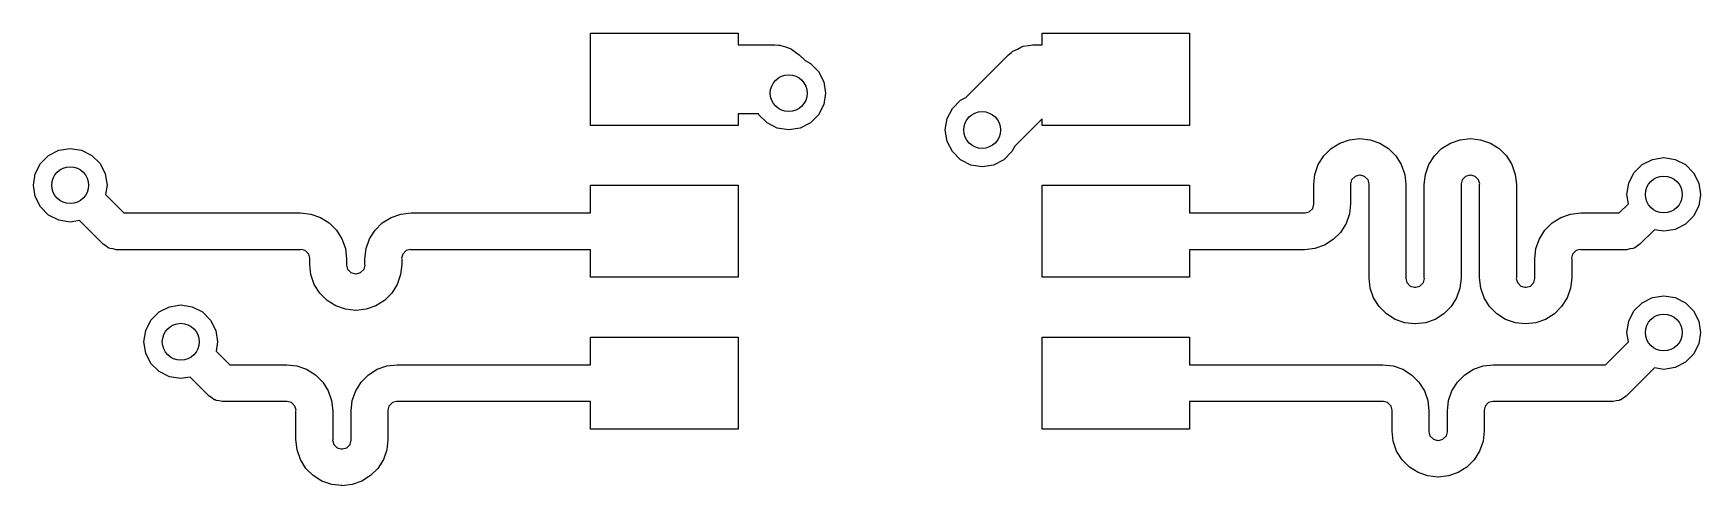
# Model space of a CAD drawing. Extents: x -9.3 to 8.8, y -2.8 to 2.1.
import ezdxf

# ---------------------------------------------------------------- set-up
doc = ezdxf.new("R2010")
doc.units = 0
doc.layers.add('BLACK', color=7, linetype='CONTINUOUS')

msp = doc.modelspace()

# ---------------------------------------------------------------- linework, layer by layer
at = {"layer": 'BLACK', "linetype": 'CONTINUOUS'}
for p, q in [((-3.25, 1.15), (-3.25, 2.15)), ((-3.25, 2.15), (-1.65, 2.15)), ((-1.65, 2.15), (-1.65, 2.025)), ((-1.65, 2.025), (-1.25, 2.025)), ((-1.25, 2.025), (-1.21185, 2.02169)), ((-1.21185, 2.02169), (-1.203, 2.02204)), ((-1.203, 2.02204), (-1.19776, 2.02047)), ((-1.19776, 2.02047), (-1.18553, 2.01942)), ((-1.18553, 2.01942), (-1.13566, 2.0019)), ((-1.13566, 2.0019), (-1.08502, 1.98676)), ((1.38202, 1.97969), (1.42853, 2.00478)), ((1.42853, 2.00478), (1.43733, 2.00625)), ((1.43733, 2.00625), (1.44538, 2.01011)), ((1.44538, 2.01011), (1.49787, 2.01632)), ((1.49787, 2.01632), (1.55, 2.025)), ((1.55, 2.025), (1.65, 2.025)), ((1.65, 2.025), (1.65, 2.15)), ((1.65, 2.15), (3.25, 2.15)), ((3.25, 2.15), (3.25, 1.15)), ((-1.08502, 1.98676), (-1.07776, 1.98157)), ((-1.07776, 1.98157), (-1.06934, 1.97862)), ((-1.06934, 1.97862), (-1.02783, 1.94589)), ((-1.02783, 1.94589), (-0.984835, 1.91517)), ((-0.984835, 1.91517), (-0.922771, 1.8531)), ((-0.922771, 1.8531), (-0.864886, 1.82361)), ((-0.864886, 1.82361), (-0.776393, 1.73511)), ((0.822771, 1.4531), (1.28483, 1.91517)), ((1.28483, 1.91517), (1.31415, 1.93981)), ((1.31415, 1.93981), (1.32016, 1.94631)), ((1.32016, 1.94631), (1.32497, 1.9489)), ((1.32497, 1.9489), (1.33437, 1.95681)), ((1.33437, 1.95681), (1.38202, 1.97969)), ((-0.776393, 1.73511), (-0.719577, 1.62361)), ((-0.719577, 1.62361), (-0.7, 1.5)), ((-0.7, 1.5), (-0.719577, 1.37639)), ((0.764886, 1.42361), (0.822771, 1.4531)), ((-1.42876, 1.275), (-1.65, 1.275)), ((-1.65, 1.275), (-1.65, 1.15)), ((-1.42361, 1.26489), (-1.42876, 1.275)), ((-0.719577, 1.37639), (-0.776393, 1.26489)), ((0.619577, 1.22361), (0.676393, 1.33511)), ((0.676393, 1.33511), (0.764886, 1.42361)), ((-1.65, 1.15), (-3.25, 1.15)), ((-1.33511, 1.17639), (-1.42361, 1.26489)), ((-1.22361, 1.11958), (-1.33511, 1.17639)), ((-1.1, 1.1), (-1.22361, 1.11958)), ((-0.976393, 1.11958), (-1.1, 1.1)), ((-0.864886, 1.17639), (-0.976393, 1.11958)), ((-0.776393, 1.26489), (-0.864886, 1.17639)), ((0.6, 1.1), (0.619577, 1.22361)), ((0.619577, 0.976393), (0.6, 1.1)), ((1.65, 1.21967), (1.3531, 0.922771)), ((1.65, 1.15), (1.65, 1.21967)), ((3.25, 1.15), (1.65, 1.15)), ((0.676393, 0.864886), (0.619577, 0.976393)), ((1.3531, 0.922771), (1.32361, 0.864886)), ((4.78826, 0.897381), (4.88306, 0.956953)), ((4.88306, 0.956953), (4.98874, 0.993935)), ((4.98874, 0.993935), (5.1, 1.00647)), ((5.1, 1.00647), (5.1007, 1.00647)), ((5.1007, 1.00647), (5.10137, 1.00632)), ((5.10137, 1.00632), (5.21126, 0.993934)), ((5.21126, 0.993934), (5.31694, 0.956955)), ((5.31694, 0.956955), (5.41174, 0.897387)), ((5.98826, 0.897381), (6.08306, 0.956953)), ((6.08306, 0.956953), (6.18874, 0.993935)), ((6.18874, 0.993935), (6.3, 1.00647)), ((6.3, 1.00647), (6.3007, 1.00647)), ((6.3007, 1.00647), (6.30137, 1.00632)), ((6.30137, 1.00632), (6.41126, 0.993934)), ((6.41126, 0.993934), (6.51694, 0.956955)), ((6.51694, 0.956955), (6.61174, 0.897387)), ((-9.28042, 0.623607), (-9.22361, 0.735114)), ((-9.22361, 0.735114), (-9.13511, 0.823607)), ((-9.13511, 0.823607), (-9.02361, 0.880423)), ((-9.02361, 0.880423), (-8.9, 0.9)), ((-8.9, 0.9), (-8.77639, 0.880423)), ((-8.77639, 0.880423), (-8.66489, 0.823607)), ((-8.66489, 0.823607), (-8.57639, 0.735114)), ((-8.57639, 0.735114), (-8.51958, 0.623607)), ((0.764886, 0.776393), (0.676393, 0.864886)), ((0.876393, 0.719577), (0.764886, 0.776393)), ((1.23511, 0.776393), (1.12361, 0.719577)), ((1.32361, 0.864886), (1.23511, 0.776393)), ((4.64953, 0.7234), (4.70909, 0.818207)), ((4.70909, 0.818207), (4.78826, 0.897381)), ((5.41174, 0.897387), (5.49091, 0.818216)), ((5.49091, 0.818216), (5.55048, 0.723414)), ((5.84953, 0.7234), (5.90909, 0.818207)), ((5.90909, 0.818207), (5.98826, 0.897381)), ((6.61174, 0.897387), (6.69091, 0.818216)), ((6.69091, 0.818216), (6.75048, 0.723414)), ((8.16489, 0.723607), (8.27639, 0.780423)), ((8.27639, 0.780423), (8.4, 0.8)), ((8.4, 0.8), (8.52361, 0.780423)), ((8.52361, 0.780423), (8.63511, 0.723607)), ((-9.3, 0.5), (-9.28042, 0.623607)), ((-8.51958, 0.623607), (-8.5, 0.5)), ((1, 0.7), (0.876393, 0.719577)), ((1.12361, 0.719577), (1, 0.7)), ((4.60021, 0.508037), (4.61255, 0.617715)), ((4.61255, 0.617715), (4.64953, 0.7234)), ((5.01036, 0.558244), (4.99839, 0.513536)), ((5.04825, 0.596131), (5.01036, 0.558244)), ((5.09275, 0.608058), (5.04825, 0.596131)), ((5.09965, 0.606472), (5.09275, 0.608058)), ((5.10697, 0.608129), (5.09965, 0.606472)), ((5.15176, 0.596128), (5.10697, 0.608129)), ((5.18966, 0.558234), (5.15176, 0.596128)), ((5.20159, 0.513718), (5.18966, 0.558234)), ((5.55048, 0.723414), (5.58746, 0.617733)), ((5.58746, 0.617733), (5.6, 0.506473)), ((5.80021, 0.508037), (5.81255, 0.617715)), ((5.81255, 0.617715), (5.84953, 0.7234)), ((6.21036, 0.558244), (6.19839, 0.513536)), ((6.24825, 0.596131), (6.21036, 0.558244)), ((6.29275, 0.608058), (6.24825, 0.596131)), ((6.29965, 0.606472), (6.29275, 0.608058)), ((6.30697, 0.608129), (6.29965, 0.606472)), ((6.35176, 0.596128), (6.30697, 0.608129)), ((6.38966, 0.558234), (6.35176, 0.596128)), ((6.40159, 0.513718), (6.38966, 0.558234)), ((6.75048, 0.723414), (6.78746, 0.617733)), ((6.78746, 0.617733), (6.8, 0.506473)), ((8.01958, 0.523607), (8.07639, 0.635114)), ((8.07639, 0.635114), (8.16489, 0.723607)), ((8.63511, 0.723607), (8.72361, 0.635114)), ((8.72361, 0.635114), (8.78042, 0.523607)), ((-9.28042, 0.376393), (-9.3, 0.5)), ((-9.22361, 0.264886), (-9.28042, 0.376393)), ((-8.5, 0.5), (-8.51602, 0.398861)), ((-8.51602, 0.398861), (-8.31716, 0.2)), ((-3.25, 0.2), (-3.25, 0.5)), ((-3.25, 0.5), (-1.65, 0.5)), ((-1.65, 0.5), (-1.65, -0.5)), ((1.65, -0.5), (1.65, 0.5)), ((1.65, 0.5), (3.25, 0.5)), ((3.25, 0.5), (3.25, 0.2)), ((4.6, 0.507151), (4.60021, 0.508037)), ((4.6, 0.506823), (4.6, 0.507151)), ((4.6, 0.506821), (4.6, 0.506823)), ((4.6, 0.3), (4.6, 0.506821)), ((4.99839, 0.513536), (5, 0.506472)), ((5, 0.506472), (5, 0.3)), ((5.2, 0.506821), (5.20159, 0.513718)), ((5.2, -0.506472), (5.2, 0.506821)), ((5.6, 0.506473), (5.6, -0.506821)), ((5.8, 0.507151), (5.80021, 0.508037)), ((5.8, 0.506823), (5.8, 0.507151)), ((5.8, 0.506821), (5.8, 0.506823)), ((5.8, -0.506472), (5.8, 0.506821)), ((6.19839, 0.513536), (6.2, 0.506472)), ((6.2, 0.506472), (6.2, -0.506473)), ((6.4, 0.506821), (6.40159, 0.513718)), ((6.4, -0.506472), (6.4, 0.506821)), ((6.8, 0.506473), (6.8, -0.506821)), ((8, 0.4), (8.01958, 0.523607)), ((8.01602, 0.298861), (8, 0.4)), ((8.78042, 0.523607), (8.8, 0.4)), ((8.8, 0.4), (8.78042, 0.276393)), ((-9.13511, 0.176393), (-9.22361, 0.264886)), ((-8.31716, 0.2), (-6.39965, 0.2)), ((-6.39965, 0.2), (-6.39965, 0.199999)), ((-6.39965, 0.199999), (-6.3993, 0.199999)), ((-6.3993, 0.199999), (-6.39865, 0.199848)), ((-6.39865, 0.199848), (-6.28874, 0.187464)), ((-6.28874, 0.187464), (-6.18306, 0.150484)), ((-5.41694, 0.150484), (-5.31126, 0.187464)), ((-5.31126, 0.187464), (-5.2, 0.2)), ((-5.2, 0.2), (-3.25, 0.2)), ((3.25, 0.2), (4.50035, 0.2)), ((4.50035, 0.2), (4.50725, 0.198414)), ((4.50725, 0.198414), (4.55176, 0.210342)), ((4.55176, 0.210342), (4.58966, 0.248236)), ((4.58966, 0.248236), (4.60162, 0.292888)), ((4.60162, 0.292888), (4.6, 0.3)), ((4.98746, 0.18874), (4.95048, 0.083058)), ((4.99985, 0.29865), (4.98746, 0.18874)), ((5, 0.299302), (4.99985, 0.29865)), ((5, 0.3), (5, 0.299302)), ((7.28306, 0.150484), (7.38874, 0.187464)), ((7.38874, 0.187464), (7.5, 0.2)), ((7.5, 0.2), (7.91716, 0.2)), ((7.91716, 0.2), (8.01602, 0.298861)), ((8.78042, 0.276393), (8.72361, 0.164886)), ((-9.02361, 0.119577), (-9.13511, 0.176393)), ((-8.9, 0.1), (-9.02361, 0.119577)), ((-8.79886, 0.116018), (-8.9, 0.1)), ((-8.54142, -0.141422), (-8.79886, 0.116018)), ((-6.18306, 0.150484), (-6.08825, 0.090916)), ((-6.08825, 0.090916), (-6.00908, 0.011745)), ((-6.00908, 0.011745), (-5.94952, -0.083058)), ((-5.65048, -0.083058), (-5.59092, 0.011745)), ((-5.59092, 0.011745), (-5.51174, 0.090916)), ((-5.51174, 0.090916), (-5.41694, 0.150484)), ((4.95048, 0.083058), (4.89092, -0.011745)), ((7.04952, -0.083058), (7.10908, 0.011745)), ((7.10908, 0.011745), (7.18825, 0.090916)), ((7.18825, 0.090916), (7.28306, 0.150484)), ((8.29886, 0.016018), (8.14118, -0.141668)), ((8.4, 0), (8.29886, 0.016018)), ((8.52361, 0.019577), (8.4, 0)), ((8.63511, 0.076393), (8.52361, 0.019577)), ((8.72361, 0.164886), (8.63511, 0.076393)), ((-8.51314, -0.159198), (-8.54142, -0.141422)), ((-8.48705, -0.180064), (-8.51314, -0.159198)), ((-8.47584, -0.182641), (-8.48705, -0.180064)), ((-5.94952, -0.083058), (-5.91254, -0.18874)), ((-5.68746, -0.18874), (-5.65048, -0.083058)), ((4.71694, -0.150484), (4.61126, -0.187464)), ((4.81175, -0.090916), (4.71694, -0.150484)), ((4.89092, -0.011745), (4.81175, -0.090916)), ((7.01254, -0.18874), (7.04952, -0.083058)), ((8.08673, -0.180215), (8.07552, -0.182772)), ((8.11286, -0.159398), (8.08673, -0.180215)), ((8.14118, -0.141668), (8.11286, -0.159398)), ((-8.4661, -0.18876), (-8.47584, -0.182641)), ((-8.43291, -0.192513), (-8.4661, -0.18876)), ((-8.40035, -0.2), (-8.43291, -0.192513)), ((-6.4, -0.2), (-8.40035, -0.2)), ((-6.39289, -0.198378), (-6.4, -0.2)), ((-6.34824, -0.210342), (-6.39289, -0.198378)), ((-6.31034, -0.248236), (-6.34824, -0.210342)), ((-6.29841, -0.292753), (-6.31034, -0.248236)), ((-6.3, -0.299651), (-6.29841, -0.292753)), ((-6.3, -0.359583), (-6.3, -0.299651)), ((-6.28746, -0.470843), (-6.3, -0.359583)), ((-5.91254, -0.18874), (-5.9, -0.3)), ((-5.9, -0.360281), (-5.90155, -0.366965)), ((-5.9, -0.3), (-5.9, -0.359583)), ((-5.9, -0.359583), (-5.9, -0.360281)), ((-5.7, -0.299651), (-5.69992, -0.299316)), ((-5.7, -0.359583), (-5.7, -0.299651)), ((-5.69838, -0.366695), (-5.7, -0.359583)), ((-5.69992, -0.299316), (-5.68746, -0.18874)), ((-5.30015, -0.360933), (-5.31254, -0.470843)), ((-5.28966, -0.248236), (-5.30162, -0.292888)), ((-5.30162, -0.292888), (-5.3, -0.3)), ((-5.3, -0.360281), (-5.30015, -0.360933)), ((-5.3, -0.3), (-5.3, -0.359583)), ((-5.3, -0.359583), (-5.3, -0.360281)), ((-5.25176, -0.210342), (-5.28966, -0.248236)), ((-5.20725, -0.198414), (-5.25176, -0.210342)), ((-5.20035, -0.2), (-5.20725, -0.198414)), ((-3.25, -0.2), (-5.20035, -0.2)), ((-3.25, -0.5), (-3.25, -0.2)), ((4.5, -0.2), (3.25, -0.2)), ((3.25, -0.2), (3.25, -0.5)), ((4.61126, -0.187464), (4.5, -0.2)), ((7, -0.299651), (7.00008, -0.299316)), ((7, -0.506472), (7, -0.299651)), ((7.00008, -0.299316), (7.01254, -0.18874)), ((7.41034, -0.248236), (7.39838, -0.292888)), ((7.39838, -0.292888), (7.4, -0.3)), ((7.4, -0.3), (7.4, -0.506821)), ((7.44824, -0.210342), (7.41034, -0.248236)), ((7.49275, -0.198414), (7.44824, -0.210342)), ((7.49965, -0.2), (7.49275, -0.198414)), ((8, -0.2), (7.49965, -0.2)), ((8.03257, -0.192571), (8, -0.2)), ((8.06577, -0.188875), (8.03257, -0.192571)), ((8.07552, -0.182772), (8.06577, -0.188875)), ((-6.25048, -0.576525), (-6.28746, -0.470843)), ((-5.90155, -0.366965), (-5.88966, -0.411347)), ((-5.88966, -0.411347), (-5.85176, -0.449241)), ((-5.85176, -0.449241), (-5.80698, -0.461241)), ((-5.80698, -0.461241), (-5.79965, -0.459583)), ((-5.79965, -0.459583), (-5.79275, -0.461169)), ((-5.79275, -0.461169), (-5.74824, -0.449241)), ((-5.74824, -0.449241), (-5.71034, -0.411347)), ((-5.71034, -0.411347), (-5.69838, -0.366695)), ((-5.31254, -0.470843), (-5.34952, -0.576525)), ((-1.65, -0.5), (-3.25, -0.5)), ((3.25, -0.5), (1.65, -0.5)), ((5.20006, -0.50673), (5.2, -0.506472)), ((5.21255, -0.617715), (5.20006, -0.50673)), ((5.6, -0.50684), (5.59843, -0.513679)), ((5.59843, -0.513679), (5.61036, -0.558244)), ((5.6, -0.506821), (5.6, -0.50683)), ((5.6, -0.50683), (5.6, -0.50684)), ((5.78966, -0.558234), (5.80162, -0.513583)), ((5.80162, -0.513583), (5.8, -0.506472)), ((6.19985, -0.507823), (6.18746, -0.617733)), ((6.2, -0.507171), (6.19985, -0.507823)), ((6.2, -0.506473), (6.2, -0.507171)), ((6.40006, -0.50673), (6.4, -0.506472)), ((6.41255, -0.617715), (6.40006, -0.50673)), ((6.8, -0.50684), (6.79843, -0.513679)), ((6.79843, -0.513679), (6.81036, -0.558244)), ((6.8, -0.506821), (6.8, -0.50683)), ((6.8, -0.50683), (6.8, -0.50684)), ((6.98966, -0.558258), (7.00162, -0.513596)), ((7.00162, -0.513596), (7, -0.506472)), ((7.39985, -0.507802), (7.38747, -0.617721)), ((7.4, -0.507151), (7.39985, -0.507802)), ((7.4, -0.506821), (7.4, -0.506823)), ((7.4, -0.506823), (7.4, -0.507151)), ((-6.19092, -0.671328), (-6.25048, -0.576525)), ((-6.11174, -0.750499), (-6.19092, -0.671328)), ((-5.40908, -0.671328), (-5.48825, -0.750499)), ((-5.34952, -0.576525), (-5.40908, -0.671328)), ((5.24953, -0.7234), (5.21255, -0.617715)), ((5.30909, -0.818207), (5.24953, -0.7234)), ((5.61036, -0.558244), (5.64825, -0.596131)), ((5.64825, -0.596131), (5.69302, -0.60813)), ((5.69302, -0.60813), (5.70035, -0.606472)), ((5.70035, -0.606472), (5.70724, -0.608057)), ((5.70724, -0.608057), (5.75176, -0.596128)), ((5.75176, -0.596128), (5.78966, -0.558234)), ((6.15048, -0.723414), (6.09091, -0.818216)), ((6.18746, -0.617733), (6.15048, -0.723414)), ((6.44953, -0.7234), (6.41255, -0.617715)), ((6.50909, -0.818207), (6.44953, -0.7234)), ((6.81036, -0.558244), (6.84825, -0.596131)), ((6.84825, -0.596131), (6.89302, -0.60813)), ((6.89302, -0.60813), (6.90035, -0.606472)), ((6.90035, -0.606472), (6.9073, -0.608071)), ((6.9073, -0.608071), (6.95177, -0.596156)), ((6.95177, -0.596156), (6.98966, -0.558258)), ((7.3505, -0.723412), (7.29093, -0.818224)), ((7.38747, -0.617721), (7.3505, -0.723412)), ((8.16489, -0.776393), (8.27639, -0.719577)), ((8.27639, -0.719577), (8.4, -0.7)), ((8.4, -0.7), (8.52361, -0.719577)), ((8.52361, -0.719577), (8.63511, -0.776393)), ((-8.02361, -0.964886), (-7.93511, -0.876393)), ((-7.93511, -0.876393), (-7.82361, -0.819577)), ((-7.82361, -0.819577), (-7.7, -0.8)), ((-7.7, -0.8), (-7.57639, -0.819577)), ((-7.57639, -0.819577), (-7.46489, -0.876393)), ((-7.46489, -0.876393), (-7.37639, -0.964886)), ((-6.01694, -0.810067), (-6.11174, -0.750499)), ((-5.91126, -0.847047), (-6.01694, -0.810067)), ((-5.80135, -0.859431), (-5.91126, -0.847047)), ((-5.8007, -0.859582), (-5.80135, -0.859431)), ((-5.8, -0.859583), (-5.8007, -0.859582)), ((-5.68874, -0.847047), (-5.8, -0.859583)), ((-5.58306, -0.810067), (-5.68874, -0.847047)), ((-5.48825, -0.750499), (-5.58306, -0.810067)), ((5.38826, -0.897381), (5.30909, -0.818207)), ((5.48306, -0.956953), (5.38826, -0.897381)), ((6.01174, -0.897387), (5.91694, -0.956955)), ((6.09091, -0.818216), (6.01174, -0.897387)), ((6.58826, -0.897381), (6.50909, -0.818207)), ((6.68306, -0.956953), (6.58826, -0.897381)), ((7.21176, -0.897403), (7.11695, -0.956979)), ((7.29093, -0.818224), (7.21176, -0.897403)), ((8.01958, -0.976393), (8.07639, -0.864886)), ((8.07639, -0.864886), (8.16489, -0.776393)), ((8.63511, -0.776393), (8.72361, -0.864886)), ((8.72361, -0.864886), (8.78042, -0.976393)), ((-8.1, -1.2), (-8.08042, -1.07639)), ((-8.08042, -1.07639), (-8.02361, -0.964886)), ((-7.37639, -0.964886), (-7.31958, -1.07639)), ((-7.31958, -1.07639), (-7.3, -1.2)), ((5.58874, -0.993935), (5.48306, -0.956953)), ((5.69865, -1.00632), (5.58874, -0.993935)), ((5.6993, -1.00647), (5.69865, -1.00632)), ((5.7, -1.00647), (5.6993, -1.00647)), ((5.70002, -1.00647), (5.7, -1.00647)), ((5.81126, -0.993934), (5.70002, -1.00647)), ((5.91694, -0.956955), (5.81126, -0.993934)), ((6.78874, -0.993935), (6.68306, -0.956953)), ((6.89865, -1.00632), (6.78874, -0.993935)), ((6.89929, -1.00647), (6.89865, -1.00632)), ((6.8993, -1.00647), (6.89929, -1.00647)), ((6.9, -1.00647), (6.8993, -1.00647)), ((7.01127, -0.993962), (6.9, -1.0065)), ((6.9, -1.0065), (6.9, -1.00647)), ((7.11695, -0.956979), (7.01127, -0.993962)), ((8, -1.1), (8.01958, -0.976393)), ((8.78042, -0.976393), (8.8, -1.1)), ((-8.08042, -1.32361), (-8.1, -1.2)), ((-7.3, -1.2), (-7.31602, -1.30114)), ((-3.25, -1.45), (-3.25, -1.15)), ((-3.25, -1.15), (-1.65, -1.15)), ((-1.65, -1.15), (-1.65, -2.15)), ((1.65, -2.15), (1.65, -1.15)), ((1.65, -1.15), (3.25, -1.15)), ((3.25, -1.15), (3.25, -1.45)), ((7.76716, -1.45), (8.01602, -1.20114)), ((8.01602, -1.20114), (8, -1.1)), ((8.78042, -1.22361), (8.72361, -1.33511)), ((8.8, -1.1), (8.78042, -1.22361)), ((-8.02361, -1.43511), (-8.08042, -1.32361)), ((-7.93511, -1.52361), (-8.02361, -1.43511)), ((-7.31602, -1.30114), (-7.16716, -1.45)), ((8.63511, -1.42361), (8.52361, -1.48042)), ((8.72361, -1.33511), (8.63511, -1.42361)), ((-7.82361, -1.58042), (-7.93511, -1.52361)), ((-7.7, -1.6), (-7.82361, -1.58042)), ((-7.59886, -1.58398), (-7.7, -1.6)), ((-7.39142, -1.79142), (-7.59886, -1.58398)), ((-7.16716, -1.45), (-6.54965, -1.45)), ((-6.54965, -1.45), (-6.54965, -1.45)), ((-6.54965, -1.45), (-6.5493, -1.45)), ((-6.5493, -1.45), (-6.54865, -1.45015)), ((-6.54865, -1.45015), (-6.43874, -1.46254)), ((-6.43874, -1.46254), (-6.33306, -1.49952)), ((-6.33306, -1.49952), (-6.23825, -1.55908)), ((-6.23825, -1.55908), (-6.15908, -1.63826)), ((-5.74092, -1.63826), (-5.66174, -1.55908)), ((-5.66174, -1.55908), (-5.56694, -1.49952)), ((-5.56694, -1.49952), (-5.46126, -1.46254)), ((-5.46126, -1.46254), (-5.35, -1.45)), ((-5.35, -1.45), (-3.25, -1.45)), ((3.25, -1.45), (5.35035, -1.45)), ((5.35035, -1.45), (5.35035, -1.45)), ((5.35035, -1.45), (5.3507, -1.45)), ((5.3507, -1.45), (5.35135, -1.45015)), ((5.35135, -1.45015), (5.46126, -1.46254)), ((5.46126, -1.46254), (5.56694, -1.49952)), ((5.56694, -1.49952), (5.66174, -1.55908)), ((5.66174, -1.55908), (5.74092, -1.63826)), ((6.15908, -1.63826), (6.23825, -1.55908)), ((6.23825, -1.55908), (6.33306, -1.49952)), ((6.33306, -1.49952), (6.43874, -1.46254)), ((6.43874, -1.46254), (6.55, -1.45)), ((6.55, -1.45), (7.76716, -1.45)), ((8.29886, -1.48398), (7.99117, -1.79167)), ((8.4, -1.5), (8.29886, -1.48398)), ((8.52361, -1.48042), (8.4, -1.5)), ((-7.36314, -1.8092), (-7.39142, -1.79142)), ((-7.33705, -1.83006), (-7.36314, -1.8092)), ((-6.15908, -1.63826), (-6.09952, -1.73306)), ((-6.09952, -1.73306), (-6.06254, -1.83874)), ((-5.83746, -1.83874), (-5.80048, -1.73306)), ((-5.80048, -1.73306), (-5.74092, -1.63826)), ((5.74092, -1.63826), (5.80048, -1.73306)), ((5.80048, -1.73306), (5.83746, -1.83874)), ((6.06254, -1.83874), (6.09952, -1.73306)), ((6.09952, -1.73306), (6.15908, -1.63826)), ((7.96286, -1.8094), (7.93673, -1.83021)), ((7.99117, -1.79167), (7.96286, -1.8094)), ((-7.32584, -1.83264), (-7.33705, -1.83006)), ((-7.3161, -1.83876), (-7.32584, -1.83264)), ((-7.28291, -1.84251), (-7.3161, -1.83876)), ((-7.25035, -1.85), (-7.28291, -1.84251)), ((-6.55, -1.85), (-7.25035, -1.85)), ((-6.54289, -1.84838), (-6.55, -1.85)), ((-6.49824, -1.86034), (-6.54289, -1.84838)), ((-6.46034, -1.89824), (-6.49824, -1.86034)), ((-6.44841, -1.94275), (-6.46034, -1.89824)), ((-6.45, -1.94965), (-6.44841, -1.94275)), ((-6.45, -2.26335), (-6.45, -1.94965)), ((-6.06254, -1.83874), (-6.05, -1.95)), ((-6.05, -1.95), (-6.05, -2.26335)), ((-5.85, -1.94965), (-5.84992, -1.94932)), ((-5.85, -2.26335), (-5.85, -1.94965)), ((-5.84992, -1.94932), (-5.83746, -1.83874)), ((-5.43966, -1.89824), (-5.45162, -1.94289)), ((-5.45162, -1.94289), (-5.45, -1.95)), ((-5.45, -1.95), (-5.45, -2.26335)), ((-5.40176, -1.86034), (-5.43966, -1.89824)), ((-5.35725, -1.84841), (-5.40176, -1.86034)), ((-5.35035, -1.85), (-5.35725, -1.84841)), ((-3.25, -1.85), (-5.35035, -1.85)), ((-3.25, -2.15), (-3.25, -1.85)), ((5.35, -1.85), (3.25, -1.85)), ((3.25, -1.85), (3.25, -2.15)), ((5.35711, -1.84838), (5.35, -1.85)), ((5.40176, -1.86034), (5.35711, -1.84838)), ((5.43966, -1.89824), (5.40176, -1.86034)), ((5.45159, -1.94275), (5.43966, -1.89824)), ((5.45, -1.94965), (5.45159, -1.94275)), ((5.45, -2.16993), (5.45, -1.94965)), ((5.83746, -1.83874), (5.85, -1.95)), ((5.85, -1.95), (5.85, -2.17027)), ((6.05, -1.94965), (6.05008, -1.94932)), ((6.05, -2.16992), (6.05, -1.94965)), ((6.05008, -1.94932), (6.06254, -1.83874)), ((6.46034, -1.89824), (6.44838, -1.94289)), ((6.44838, -1.94289), (6.45, -1.95)), ((6.45, -1.95), (6.45, -2.16993)), ((6.49824, -1.86034), (6.46034, -1.89824)), ((6.54275, -1.84841), (6.49824, -1.86034)), ((6.54965, -1.85), (6.54275, -1.84841)), ((7.85, -1.85), (6.54965, -1.85)), ((7.88257, -1.84257), (7.85, -1.85)), ((7.91577, -1.83887), (7.88257, -1.84257)), ((7.92552, -1.83277), (7.91577, -1.83887)), ((7.93673, -1.83021), (7.92552, -1.83277)), ((-1.65, -2.15), (-3.25, -2.15)), ((3.25, -2.15), (1.65, -2.15)), ((5.46253, -2.28119), (5.44998, -2.16993)), ((5.44998, -2.16993), (5.45, -2.16993)), ((5.85, -2.17027), (5.84841, -2.17719)), ((6.05162, -2.17702), (6.05, -2.16992)), ((6.44985, -2.17128), (6.43746, -2.28118)), ((6.45, -2.17062), (6.44985, -2.17128)), ((6.45, -2.16993), (6.45, -2.17062)), ((-6.43746, -2.37461), (-6.45, -2.26335)), ((-6.05, -2.26405), (-6.05155, -2.27073)), ((-6.05155, -2.27073), (-6.03966, -2.31512)), ((-6.05, -2.26335), (-6.05, -2.26405)), ((-6.03966, -2.31512), (-6.00176, -2.35301)), ((-5.89824, -2.35301), (-5.86034, -2.31512)), ((-5.86034, -2.31512), (-5.84838, -2.27046)), ((-5.84838, -2.27046), (-5.85, -2.26335)), ((-5.45015, -2.2647), (-5.46254, -2.37461)), ((-5.45, -2.26405), (-5.45015, -2.2647)), ((-5.45, -2.26335), (-5.45, -2.26405)), ((5.49951, -2.38687), (5.46253, -2.28119)), ((5.84841, -2.17719), (5.86033, -2.22167)), ((5.86033, -2.22167), (5.89823, -2.25957)), ((5.89823, -2.25957), (5.94302, -2.27157)), ((5.94302, -2.27157), (5.95035, -2.26992)), ((5.95035, -2.26992), (5.95721, -2.27149)), ((5.95721, -2.27149), (6.00176, -2.25956)), ((6.00176, -2.25956), (6.03966, -2.22167)), ((6.03966, -2.22167), (6.05162, -2.17702)), ((6.43746, -2.28118), (6.40048, -2.38686)), ((-6.40048, -2.48029), (-6.43746, -2.37461)), ((-6.34092, -2.5751), (-6.40048, -2.48029)), ((-6.00176, -2.35301), (-5.95698, -2.36501)), ((-5.95698, -2.36501), (-5.94965, -2.36335)), ((-5.94965, -2.36335), (-5.94275, -2.36494)), ((-5.94275, -2.36494), (-5.89824, -2.35301)), ((-5.49952, -2.48029), (-5.55908, -2.5751)), ((-5.46254, -2.37461), (-5.49952, -2.48029)), ((5.55908, -2.48167), (5.49951, -2.38687)), ((5.63825, -2.56083), (5.55908, -2.48167)), ((6.34091, -2.48166), (6.26174, -2.56082)), ((6.40048, -2.38686), (6.34091, -2.48166)), ((-6.26174, -2.65427), (-6.34092, -2.5751)), ((-6.16694, -2.71384), (-6.26174, -2.65427)), ((-6.06126, -2.75082), (-6.16694, -2.71384)), ((-5.73306, -2.71384), (-5.83874, -2.75082)), ((-5.63826, -2.65427), (-5.73306, -2.71384)), ((-5.55908, -2.5751), (-5.63826, -2.65427)), ((5.73306, -2.6204), (5.63825, -2.56083)), ((5.83874, -2.65738), (5.73306, -2.6204)), ((5.94865, -2.66976), (5.83874, -2.65738)), ((5.9493, -2.66992), (5.94865, -2.66976)), ((5.95, -2.66992), (5.9493, -2.66992)), ((5.95014, -2.66988), (5.95, -2.66992)), ((6.06126, -2.65736), (5.95014, -2.66988)), ((6.16693, -2.62039), (6.06126, -2.65736)), ((6.26174, -2.56082), (6.16693, -2.62039)), ((-5.95135, -2.7632), (-6.06126, -2.75082)), ((-5.9507, -2.76335), (-5.95135, -2.7632)), ((-5.95, -2.76335), (-5.9507, -2.76335)), ((-5.83874, -2.75082), (-5.95, -2.76335))]:
    msp.add_line(p, q, dxfattribs=at)
at = {"layer": 'BLACK'}
for centre in [(-1.1, 1.5), (1, 1.1), (-8.9, 0.5), (8.4, 0.4), (8.4, -1.1), (-7.7, -1.2)]:
    msp.add_circle(centre, 0.2, dxfattribs=at)

doc.saveas('drawing.dxf')
